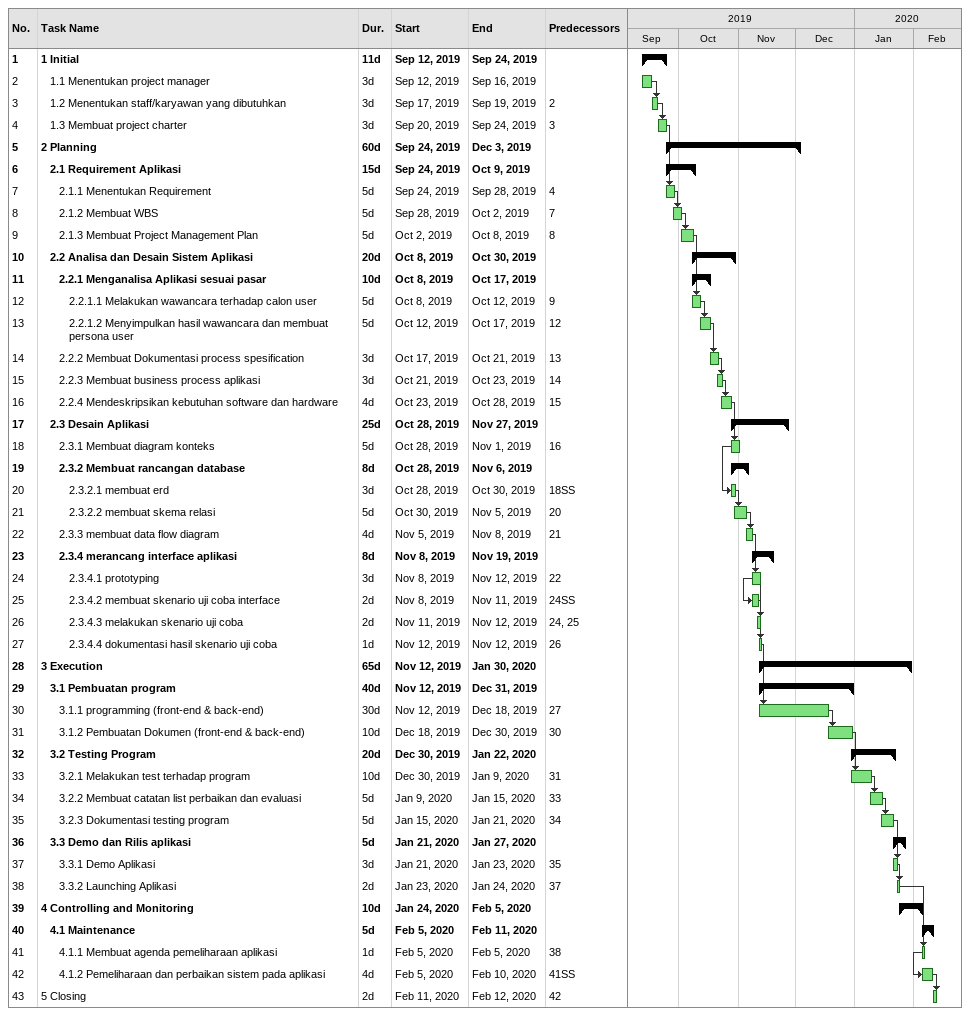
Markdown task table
| ID | Level | Task | Duration | Start | Finish | Predecessors |
|---|---|---|---|---|---|---|
| 1 | 1 | **1 Initial** | 11d | 2019-09-12 | 2019-09-24 |  |
| 2 | 2 | 1.1 Menentukan project manager | 3d | 2019-09-12 | 2019-09-16 |  |
| 3 | 2 | 1.2 Menentukan staff/karyawan yang dibutuhkan | 3d | 2019-09-17 | 2019-09-19 | 2 |
| 4 | 2 | 1.3 Membuat project charter | 3d | 2019-09-20 | 2019-09-24 | 3 |
| 5 | 1 | **2 Planning** | 60d | 2019-09-24 | 2019-12-03 |  |
| 6 | 2 | **2.1 Requirement Aplikasi** | 15d | 2019-09-24 | 2019-10-09 |  |
| 7 | 3 | 2.1.1 Menentukan Requirement | 5d | 2019-09-24 | 2019-09-28 | 4 |
| 8 | 3 | 2.1.2 Membuat WBS | 5d | 2019-09-28 | 2019-10-02 | 7 |
| 9 | 3 | 2.1.3 Membuat Project Management Plan | 5d | 2019-10-02 | 2019-10-08 | 8 |
| 10 | 2 | **2.2 Analisa dan Desain Sistem Aplikasi** | 20d | 2019-10-08 | 2019-10-30 |  |
| 11 | 3 | **2.2.1 Menganalisa Aplikasi sesuai pasar** | 10d | 2019-10-08 | 2019-10-17 |  |
| 12 | 4 | 2.2.1.1 Melakukan wawancara terhadap calon user | 5d | 2019-10-08 | 2019-10-12 | 9 |
| 13 | 4 | 2.2.1.2 Menyimpulkan hasil wawancara dan membuat persona user | 5d | 2019-10-12 | 2019-10-17 | 12 |
| 14 | 3 | 2.2.2 Membuat Dokumentasi process spesification | 3d | 2019-10-17 | 2019-10-21 | 13 |
| 15 | 3 | 2.2.3 Membuat business process aplikasi | 3d | 2019-10-21 | 2019-10-23 | 14 |
| 16 | 3 | 2.2.4 Mendeskripsikan kebutuhan software dan hardware | 4d | 2019-10-23 | 2019-10-28 | 15 |
| 17 | 2 | **2.3 Desain Aplikasi** | 25d | 2019-10-28 | 2019-11-27 |  |
| 18 | 3 | 2.3.1 Membuat diagram konteks | 5d | 2019-10-28 | 2019-11-01 | 16 |
| 19 | 3 | **2.3.2 Membuat rancangan database** | 8d | 2019-10-28 | 2019-11-06 |  |
| 20 | 4 | 2.3.2.1 membuat erd | 3d | 2019-10-28 | 2019-10-30 | 18SS |
| 21 | 4 | 2.3.2.2 membuat skema relasi | 5d | 2019-10-30 | 2019-11-05 | 20 |
| 22 | 3 | 2.3.3 membuat data flow diagram | 4d | 2019-11-05 | 2019-11-08 | 21 |
| 23 | 3 | **2.3.4 merancang interface aplikasi** | 8d | 2019-11-08 | 2019-11-19 |  |
| 24 | 4 | 2.3.4.1 prototyping | 3d | 2019-11-08 | 2019-11-12 | 22 |
| 25 | 4 | 2.3.4.2 membuat skenario uji coba interface | 2d | 2019-11-08 | 2019-11-11 | 24SS |
| 26 | 4 | 2.3.4.3 melakukan skenario uji coba | 2d | 2019-11-11 | 2019-11-12 | 24, 25 |
| 27 | 4 | 2.3.4.4 dokumentasi hasil skenario uji coba | 1d | 2019-11-12 | 2019-11-12 | 26 |
| 28 | 1 | **3 Execution** | 65d | 2019-11-12 | 2020-01-30 |  |
| 29 | 2 | **3.1 Pembuatan program** | 40d | 2019-11-12 | 2019-12-31 |  |
| 30 | 3 | 3.1.1 programming (front-end & back-end) | 30d | 2019-11-12 | 2019-12-18 | 27 |
| 31 | 3 | 3.1.2 Pembuatan Dokumen (front-end & back-end) | 10d | 2019-12-18 | 2019-12-30 | 30 |
| 32 | 2 | **3.2 Testing Program** | 20d | 2019-12-30 | 2020-01-22 |  |
| 33 | 3 | 3.2.1 Melakukan test terhadap program | 10d | 2019-12-30 | 2020-01-09 | 31 |
| 34 | 3 | 3.2.2 Membuat catatan list perbaikan dan evaluasi | 5d | 2020-01-09 | 2020-01-15 | 33 |
| 35 | 3 | 3.2.3 Dokumentasi testing program | 5d | 2020-01-15 | 2020-01-21 | 34 |
| 36 | 2 | **3.3 Demo dan Rilis aplikasi** | 5d | 2020-01-21 | 2020-01-27 |  |
| 37 | 3 | 3.3.1 Demo Aplikasi | 3d | 2020-01-21 | 2020-01-23 | 35 |
| 38 | 3 | 3.3.2 Launching Aplikasi | 2d | 2020-01-23 | 2020-01-24 | 37 |
| 39 | 1 | **4 Controlling and Monitoring** | 10d | 2020-01-24 | 2020-02-05 |  |
| 40 | 2 | **4.1 Maintenance** | 5d | 2020-02-05 | 2020-02-11 |  |
| 41 | 3 | 4.1.1 Membuat agenda pemeliharaan aplikasi | 1d | 2020-02-05 | 2020-02-05 | 38 |
| 42 | 3 | 4.1.2 Pemeliharaan dan perbaikan sistem pada aplikasi | 4d | 2020-02-05 | 2020-02-10 | 41SS |
| 43 | 1 | 5 Closing | 2d | 2020-02-11 | 2020-02-12 | 42 |
